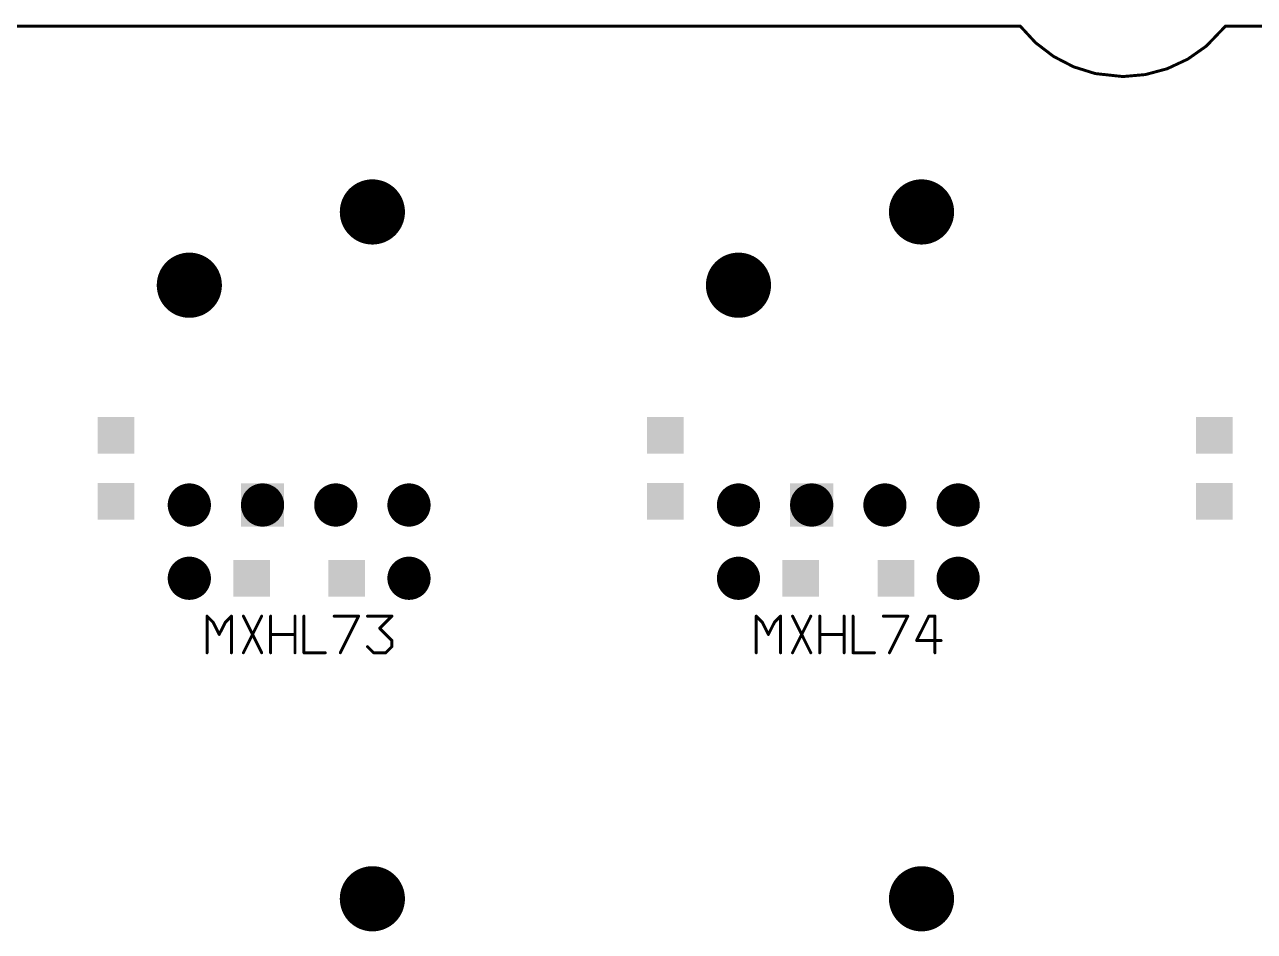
# Model space of a CAD drawing. Header units: millimetres. Extents: x 451 to 799, y 260 to 388.
# Drawn here: x 489.18 to 531.84, y 351.12 to 382.56 of the extents above; entities that cross this region are included whole.
import ezdxf

# ---------------------------------------------------------------- set-up
doc = ezdxf.new("R2010")
doc.units = ezdxf.units.MM
for name, color, linetype in [('3_A_', 4, 'Continuous'), ('4_A_', 54, 'Continuous'), ('5_A_', 7, 'Continuous'), ('8_A_', 3, 'Continuous')]:
    doc.layers.add(name, color=color, linetype=linetype)

# ---------------------------------------------------------------- blocks, each defined once
blk = doc.blocks.new('D24ROUND1_4986X1_4986')
blk.add_lwpolyline([(0.37465, 0, 0.7493, 0.7493, 1), (-0.37465, 0, 0.7493, 0.7493, 1), (0.37465, 0, 0.7493, 0.7493, 0)], format="xyseb")
blk = doc.blocks.new('D25ROUND2_2606X2_2606')
blk.add_lwpolyline([(0.56515, 0, 1.1303, 1.1303, 1), (-0.56515, 0, 1.1303, 1.1303, 1), (0.56515, 0, 1.1303, 1.1303, 0)], format="xyseb")
blk = doc.blocks.new('D16SQUARE1_27X1_27')
blk.add_solid([(-0.635, -0.635), (0.635, -0.635), (-0.635, 0.635), (0.635, 0.635)])
blk = doc.blocks.new('D41SQUARE1_4986X1_4986')
blk.add_solid([(-0.7493, -0.7493), (0.7493, -0.7493), (-0.7493, 0.7493), (0.7493, 0.7493)])

msp = doc.modelspace()

# ---------------------------------------------------------------- linework, layer by layer
at = {"layer": '5_A_'}
for points in [[(495.716, 361.843, 0.102, 0.102, 0), (495.505, 362.054, 0.102, 0.102, 0)], [(495.505, 362.054, 0.102, 0.102, 0), (495.505, 360.784, 0.102, 0.102, 0)], [(495.926, 361.419, 0.102, 0.102, 0), (495.716, 361.843, 0.102, 0.102, 0)], [(496.14, 361.843, 0.102, 0.102, 0), (495.926, 361.419, 0.102, 0.102, 0)], [(496.351, 362.054, 0.102, 0.102, 0), (496.14, 361.843, 0.102, 0.102, 0)], [(496.351, 360.784, 0.102, 0.102, 0), (496.351, 362.054, 0.102, 0.102, 0)], [(497.4, 360.784, 0.102, 0.102, 0), (496.765, 362.054, 0.102, 0.102, 0)], [(497.4, 362.054, 0.102, 0.102, 0), (496.765, 360.784, 0.102, 0.102, 0)], [(497.71, 360.784, 0.102, 0.102, 0), (497.71, 362.054, 0.102, 0.102, 0)], [(498.555, 360.784, 0.102, 0.102, 0), (498.555, 362.054, 0.102, 0.102, 0)], [(498.865, 360.784, 0.102, 0.102, 0), (498.865, 362.054, 0.102, 0.102, 0)], [(500.763, 362.054, 0.102, 0.102, 0), (499.914, 362.054, 0.102, 0.102, 0)], [(500.128, 360.784, 0.102, 0.102, 0), (500.763, 362.054, 0.102, 0.102, 0)], [(501.918, 362.054, 0.102, 0.102, 0), (501.07, 362.054, 0.102, 0.102, 0)], [(501.494, 361.633, 0.102, 0.102, 0), (501.918, 362.054, 0.102, 0.102, 0)], [(514.766, 361.843, 0.102, 0.102, 0), (514.555, 362.054, 0.102, 0.102, 0)], [(514.555, 362.054, 0.102, 0.102, 0), (514.555, 360.784, 0.102, 0.102, 0)], [(514.976, 361.419, 0.102, 0.102, 0), (514.766, 361.843, 0.102, 0.102, 0)], [(515.19, 361.843, 0.102, 0.102, 0), (514.976, 361.419, 0.102, 0.102, 0)], [(515.401, 362.054, 0.102, 0.102, 0), (515.19, 361.843, 0.102, 0.102, 0)], [(515.401, 360.784, 0.102, 0.102, 0), (515.401, 362.054, 0.102, 0.102, 0)], [(516.45, 360.784, 0.102, 0.102, 0), (515.815, 362.054, 0.102, 0.102, 0)], [(516.45, 362.054, 0.102, 0.102, 0), (515.815, 360.784, 0.102, 0.102, 0)], [(516.76, 360.784, 0.102, 0.102, 0), (516.76, 362.054, 0.102, 0.102, 0)], [(517.605, 360.784, 0.102, 0.102, 0), (517.605, 362.054, 0.102, 0.102, 0)], [(517.915, 360.784, 0.102, 0.102, 0), (517.915, 362.054, 0.102, 0.102, 0)], [(519.813, 362.054, 0.102, 0.102, 0), (518.964, 362.054, 0.102, 0.102, 0)], [(519.178, 360.784, 0.102, 0.102, 0), (519.813, 362.054, 0.102, 0.102, 0)], [(520.12, 361.208, 0.102, 0.102, 0), (520.544, 362.054, 0.102, 0.102, 0)], [(520.544, 362.054, 0.102, 0.102, 0), (520.755, 362.054, 0.102, 0.102, 0)], [(520.755, 362.054, 0.102, 0.102, 0), (520.755, 360.784, 0.102, 0.102, 0)], [(498.555, 361.419, 0.102, 0.102, 0), (497.71, 361.419, 0.102, 0.102, 0)], [(501.918, 361.208, 0.102, 0.102, 0), (501.494, 361.633, 0.102, 0.102, 0)], [(517.605, 361.419, 0.102, 0.102, 0), (516.76, 361.419, 0.102, 0.102, 0)], [(501.07, 360.998, 0.102, 0.102, 0), (501.283, 360.784, 0.102, 0.102, 0)], [(501.705, 360.784, 0.102, 0.102, 0), (501.918, 360.998, 0.102, 0.102, 0)], [(501.918, 360.998, 0.102, 0.102, 0), (501.918, 361.208, 0.102, 0.102, 0)], [(520.968, 361.208, 0.102, 0.102, 0), (520.12, 361.208, 0.102, 0.102, 0)], [(499.607, 360.784, 0.102, 0.102, 0), (498.865, 360.784, 0.102, 0.102, 0)], [(501.283, 360.784, 0.102, 0.102, 0), (501.705, 360.784, 0.102, 0.102, 0)], [(518.657, 360.784, 0.102, 0.102, 0), (517.915, 360.784, 0.102, 0.102, 0)]]:
    msp.add_lwpolyline(points, format="xyseb", dxfattribs=at)
for points in [[(495.479, 362.054, 0.0508, 0.0508, 1), (495.53, 362.054, 0.0508, 0.0508, 1), (495.479, 362.054, 0.0508, 0.0508, 0)], [(495.479, 362.054, 0.0508, 0.0508, 1), (495.53, 362.054, 0.0508, 0.0508, 1), (495.479, 362.054, 0.0508, 0.0508, 0)], [(495.479, 362.054, 0.0508, 0.0508, 1), (495.53, 362.054, 0.0508, 0.0508, 1), (495.479, 362.054, 0.0508, 0.0508, 0)], [(495.69, 361.843, 0.0508, 0.0508, 1), (495.741, 361.843, 0.0508, 0.0508, 1), (495.69, 361.843, 0.0508, 0.0508, 0)], [(495.69, 361.843, 0.0508, 0.0508, 1), (495.741, 361.843, 0.0508, 0.0508, 1), (495.69, 361.843, 0.0508, 0.0508, 0)], [(495.69, 361.843, 0.0508, 0.0508, 1), (495.741, 361.843, 0.0508, 0.0508, 1), (495.69, 361.843, 0.0508, 0.0508, 0)], [(496.114, 361.843, 0.0508, 0.0508, 1), (496.165, 361.843, 0.0508, 0.0508, 1), (496.114, 361.843, 0.0508, 0.0508, 0)], [(496.114, 361.843, 0.0508, 0.0508, 1), (496.165, 361.843, 0.0508, 0.0508, 1), (496.114, 361.843, 0.0508, 0.0508, 0)], [(496.114, 361.843, 0.0508, 0.0508, 1), (496.165, 361.843, 0.0508, 0.0508, 1), (496.114, 361.843, 0.0508, 0.0508, 0)], [(496.325, 362.054, 0.0508, 0.0508, 1), (496.376, 362.054, 0.0508, 0.0508, 1), (496.325, 362.054, 0.0508, 0.0508, 0)], [(496.325, 362.054, 0.0508, 0.0508, 1), (496.376, 362.054, 0.0508, 0.0508, 1), (496.325, 362.054, 0.0508, 0.0508, 0)], [(496.325, 362.054, 0.0508, 0.0508, 1), (496.376, 362.054, 0.0508, 0.0508, 1), (496.325, 362.054, 0.0508, 0.0508, 0)], [(496.739, 362.054, 0.0508, 0.0508, 1), (496.79, 362.054, 0.0508, 0.0508, 1), (496.739, 362.054, 0.0508, 0.0508, 0)], [(496.739, 362.054, 0.0508, 0.0508, 1), (496.79, 362.054, 0.0508, 0.0508, 1), (496.739, 362.054, 0.0508, 0.0508, 0)], [(497.374, 362.054, 0.0508, 0.0508, 1), (497.425, 362.054, 0.0508, 0.0508, 1), (497.374, 362.054, 0.0508, 0.0508, 0)], [(497.684, 362.054, 0.0508, 0.0508, 1), (497.735, 362.054, 0.0508, 0.0508, 1), (497.684, 362.054, 0.0508, 0.0508, 0)], [(497.684, 362.054, 0.0508, 0.0508, 1), (497.735, 362.054, 0.0508, 0.0508, 1), (497.684, 362.054, 0.0508, 0.0508, 0)], [(498.53, 362.054, 0.0508, 0.0508, 1), (498.581, 362.054, 0.0508, 0.0508, 1), (498.53, 362.054, 0.0508, 0.0508, 0)], [(498.53, 362.054, 0.0508, 0.0508, 1), (498.581, 362.054, 0.0508, 0.0508, 1), (498.53, 362.054, 0.0508, 0.0508, 0)], [(498.84, 362.054, 0.0508, 0.0508, 1), (498.891, 362.054, 0.0508, 0.0508, 1), (498.84, 362.054, 0.0508, 0.0508, 0)], [(498.84, 362.054, 0.0508, 0.0508, 1), (498.891, 362.054, 0.0508, 0.0508, 1), (498.84, 362.054, 0.0508, 0.0508, 0)], [(499.889, 362.054, 0.0508, 0.0508, 1), (499.94, 362.054, 0.0508, 0.0508, 1), (499.889, 362.054, 0.0508, 0.0508, 0)], [(499.889, 362.054, 0.0508, 0.0508, 1), (499.94, 362.054, 0.0508, 0.0508, 1), (499.889, 362.054, 0.0508, 0.0508, 0)], [(500.737, 362.054, 0.0508, 0.0508, 1), (500.788, 362.054, 0.0508, 0.0508, 1), (500.737, 362.054, 0.0508, 0.0508, 0)], [(500.737, 362.054, 0.0508, 0.0508, 1), (500.788, 362.054, 0.0508, 0.0508, 1), (500.737, 362.054, 0.0508, 0.0508, 0)], [(500.737, 362.054, 0.0508, 0.0508, 1), (500.788, 362.054, 0.0508, 0.0508, 1), (500.737, 362.054, 0.0508, 0.0508, 0)], [(501.045, 362.054, 0.0508, 0.0508, 1), (501.095, 362.054, 0.0508, 0.0508, 1), (501.045, 362.054, 0.0508, 0.0508, 0)], [(501.045, 362.054, 0.0508, 0.0508, 1), (501.095, 362.054, 0.0508, 0.0508, 1), (501.045, 362.054, 0.0508, 0.0508, 0)], [(501.893, 362.054, 0.0508, 0.0508, 1), (501.944, 362.054, 0.0508, 0.0508, 1), (501.893, 362.054, 0.0508, 0.0508, 0)], [(501.893, 362.054, 0.0508, 0.0508, 1), (501.944, 362.054, 0.0508, 0.0508, 1), (501.893, 362.054, 0.0508, 0.0508, 0)], [(501.893, 362.054, 0.0508, 0.0508, 1), (501.944, 362.054, 0.0508, 0.0508, 1), (501.893, 362.054, 0.0508, 0.0508, 0)], [(514.529, 362.054, 0.0508, 0.0508, 1), (514.58, 362.054, 0.0508, 0.0508, 1), (514.529, 362.054, 0.0508, 0.0508, 0)], [(514.529, 362.054, 0.0508, 0.0508, 1), (514.58, 362.054, 0.0508, 0.0508, 1), (514.529, 362.054, 0.0508, 0.0508, 0)], [(514.529, 362.054, 0.0508, 0.0508, 1), (514.58, 362.054, 0.0508, 0.0508, 1), (514.529, 362.054, 0.0508, 0.0508, 0)], [(514.74, 361.843, 0.0508, 0.0508, 1), (514.791, 361.843, 0.0508, 0.0508, 1), (514.74, 361.843, 0.0508, 0.0508, 0)], [(514.74, 361.843, 0.0508, 0.0508, 1), (514.791, 361.843, 0.0508, 0.0508, 1), (514.74, 361.843, 0.0508, 0.0508, 0)], [(514.74, 361.843, 0.0508, 0.0508, 1), (514.791, 361.843, 0.0508, 0.0508, 1), (514.74, 361.843, 0.0508, 0.0508, 0)], [(515.164, 361.843, 0.0508, 0.0508, 1), (515.215, 361.843, 0.0508, 0.0508, 1), (515.164, 361.843, 0.0508, 0.0508, 0)], [(515.164, 361.843, 0.0508, 0.0508, 1), (515.215, 361.843, 0.0508, 0.0508, 1), (515.164, 361.843, 0.0508, 0.0508, 0)], [(515.164, 361.843, 0.0508, 0.0508, 1), (515.215, 361.843, 0.0508, 0.0508, 1), (515.164, 361.843, 0.0508, 0.0508, 0)], [(515.375, 362.054, 0.0508, 0.0508, 1), (515.426, 362.054, 0.0508, 0.0508, 1), (515.375, 362.054, 0.0508, 0.0508, 0)], [(515.375, 362.054, 0.0508, 0.0508, 1), (515.426, 362.054, 0.0508, 0.0508, 1), (515.375, 362.054, 0.0508, 0.0508, 0)], [(515.375, 362.054, 0.0508, 0.0508, 1), (515.426, 362.054, 0.0508, 0.0508, 1), (515.375, 362.054, 0.0508, 0.0508, 0)], [(515.789, 362.054, 0.0508, 0.0508, 1), (515.84, 362.054, 0.0508, 0.0508, 1), (515.789, 362.054, 0.0508, 0.0508, 0)], [(515.789, 362.054, 0.0508, 0.0508, 1), (515.84, 362.054, 0.0508, 0.0508, 1), (515.789, 362.054, 0.0508, 0.0508, 0)], [(516.424, 362.054, 0.0508, 0.0508, 1), (516.475, 362.054, 0.0508, 0.0508, 1), (516.424, 362.054, 0.0508, 0.0508, 0)], [(516.734, 362.054, 0.0508, 0.0508, 1), (516.785, 362.054, 0.0508, 0.0508, 1), (516.734, 362.054, 0.0508, 0.0508, 0)], [(516.734, 362.054, 0.0508, 0.0508, 1), (516.785, 362.054, 0.0508, 0.0508, 1), (516.734, 362.054, 0.0508, 0.0508, 0)], [(517.58, 362.054, 0.0508, 0.0508, 1), (517.631, 362.054, 0.0508, 0.0508, 1), (517.58, 362.054, 0.0508, 0.0508, 0)], [(517.58, 362.054, 0.0508, 0.0508, 1), (517.631, 362.054, 0.0508, 0.0508, 1), (517.58, 362.054, 0.0508, 0.0508, 0)], [(517.89, 362.054, 0.0508, 0.0508, 1), (517.941, 362.054, 0.0508, 0.0508, 1), (517.89, 362.054, 0.0508, 0.0508, 0)], [(517.89, 362.054, 0.0508, 0.0508, 1), (517.941, 362.054, 0.0508, 0.0508, 1), (517.89, 362.054, 0.0508, 0.0508, 0)], [(518.939, 362.054, 0.0508, 0.0508, 1), (518.99, 362.054, 0.0508, 0.0508, 1), (518.939, 362.054, 0.0508, 0.0508, 0)], [(518.939, 362.054, 0.0508, 0.0508, 1), (518.99, 362.054, 0.0508, 0.0508, 1), (518.939, 362.054, 0.0508, 0.0508, 0)], [(519.787, 362.054, 0.0508, 0.0508, 1), (519.838, 362.054, 0.0508, 0.0508, 1), (519.787, 362.054, 0.0508, 0.0508, 0)], [(519.787, 362.054, 0.0508, 0.0508, 1), (519.838, 362.054, 0.0508, 0.0508, 1), (519.787, 362.054, 0.0508, 0.0508, 0)], [(519.787, 362.054, 0.0508, 0.0508, 1), (519.838, 362.054, 0.0508, 0.0508, 1), (519.787, 362.054, 0.0508, 0.0508, 0)], [(520.519, 362.054, 0.0508, 0.0508, 1), (520.57, 362.054, 0.0508, 0.0508, 1), (520.519, 362.054, 0.0508, 0.0508, 0)], [(520.519, 362.054, 0.0508, 0.0508, 1), (520.57, 362.054, 0.0508, 0.0508, 1), (520.519, 362.054, 0.0508, 0.0508, 0)], [(520.519, 362.054, 0.0508, 0.0508, 1), (520.57, 362.054, 0.0508, 0.0508, 1), (520.519, 362.054, 0.0508, 0.0508, 0)], [(520.73, 362.054, 0.0508, 0.0508, 1), (520.78, 362.054, 0.0508, 0.0508, 1), (520.73, 362.054, 0.0508, 0.0508, 0)], [(520.73, 362.054, 0.0508, 0.0508, 1), (520.78, 362.054, 0.0508, 0.0508, 1), (520.73, 362.054, 0.0508, 0.0508, 0)], [(520.73, 362.054, 0.0508, 0.0508, 1), (520.78, 362.054, 0.0508, 0.0508, 1), (520.73, 362.054, 0.0508, 0.0508, 0)], [(495.901, 361.419, 0.0508, 0.0508, 1), (495.952, 361.419, 0.0508, 0.0508, 1), (495.901, 361.419, 0.0508, 0.0508, 0)], [(495.901, 361.419, 0.0508, 0.0508, 1), (495.952, 361.419, 0.0508, 0.0508, 1), (495.901, 361.419, 0.0508, 0.0508, 0)], [(495.901, 361.419, 0.0508, 0.0508, 1), (495.952, 361.419, 0.0508, 0.0508, 1), (495.901, 361.419, 0.0508, 0.0508, 0)], [(497.684, 361.419, 0.0508, 0.0508, 1), (497.735, 361.419, 0.0508, 0.0508, 1), (497.684, 361.419, 0.0508, 0.0508, 0)], [(497.684, 361.419, 0.0508, 0.0508, 1), (497.735, 361.419, 0.0508, 0.0508, 1), (497.684, 361.419, 0.0508, 0.0508, 0)], [(498.53, 361.419, 0.0508, 0.0508, 1), (498.581, 361.419, 0.0508, 0.0508, 1), (498.53, 361.419, 0.0508, 0.0508, 0)], [(501.469, 361.633, 0.0508, 0.0508, 1), (501.52, 361.633, 0.0508, 0.0508, 1), (501.469, 361.633, 0.0508, 0.0508, 0)], [(501.469, 361.633, 0.0508, 0.0508, 1), (501.52, 361.633, 0.0508, 0.0508, 1), (501.469, 361.633, 0.0508, 0.0508, 0)], [(501.469, 361.633, 0.0508, 0.0508, 1), (501.52, 361.633, 0.0508, 0.0508, 1), (501.469, 361.633, 0.0508, 0.0508, 0)], [(514.951, 361.419, 0.0508, 0.0508, 1), (515.002, 361.419, 0.0508, 0.0508, 1), (514.951, 361.419, 0.0508, 0.0508, 0)], [(514.951, 361.419, 0.0508, 0.0508, 1), (515.002, 361.419, 0.0508, 0.0508, 1), (514.951, 361.419, 0.0508, 0.0508, 0)], [(514.951, 361.419, 0.0508, 0.0508, 1), (515.002, 361.419, 0.0508, 0.0508, 1), (514.951, 361.419, 0.0508, 0.0508, 0)], [(516.734, 361.419, 0.0508, 0.0508, 1), (516.785, 361.419, 0.0508, 0.0508, 1), (516.734, 361.419, 0.0508, 0.0508, 0)], [(516.734, 361.419, 0.0508, 0.0508, 1), (516.785, 361.419, 0.0508, 0.0508, 1), (516.734, 361.419, 0.0508, 0.0508, 0)], [(517.58, 361.419, 0.0508, 0.0508, 1), (517.631, 361.419, 0.0508, 0.0508, 1), (517.58, 361.419, 0.0508, 0.0508, 0)], [(501.045, 360.998, 0.0508, 0.0508, 1), (501.095, 360.998, 0.0508, 0.0508, 1), (501.045, 360.998, 0.0508, 0.0508, 0)], [(501.893, 361.208, 0.0508, 0.0508, 1), (501.944, 361.208, 0.0508, 0.0508, 1), (501.893, 361.208, 0.0508, 0.0508, 0)], [(501.893, 361.208, 0.0508, 0.0508, 1), (501.944, 361.208, 0.0508, 0.0508, 1), (501.893, 361.208, 0.0508, 0.0508, 0)], [(501.893, 361.208, 0.0508, 0.0508, 1), (501.944, 361.208, 0.0508, 0.0508, 1), (501.893, 361.208, 0.0508, 0.0508, 0)], [(501.893, 360.998, 0.0508, 0.0508, 1), (501.944, 360.998, 0.0508, 0.0508, 1), (501.893, 360.998, 0.0508, 0.0508, 0)], [(501.893, 360.998, 0.0508, 0.0508, 1), (501.944, 360.998, 0.0508, 0.0508, 1), (501.893, 360.998, 0.0508, 0.0508, 0)], [(501.893, 360.998, 0.0508, 0.0508, 1), (501.944, 360.998, 0.0508, 0.0508, 1), (501.893, 360.998, 0.0508, 0.0508, 0)], [(520.095, 361.208, 0.0508, 0.0508, 1), (520.145, 361.208, 0.0508, 0.0508, 1), (520.095, 361.208, 0.0508, 0.0508, 0)], [(520.095, 361.208, 0.0508, 0.0508, 1), (520.145, 361.208, 0.0508, 0.0508, 1), (520.095, 361.208, 0.0508, 0.0508, 0)], [(520.095, 361.208, 0.0508, 0.0508, 1), (520.145, 361.208, 0.0508, 0.0508, 1), (520.095, 361.208, 0.0508, 0.0508, 0)], [(520.943, 361.208, 0.0508, 0.0508, 1), (520.994, 361.208, 0.0508, 0.0508, 1), (520.943, 361.208, 0.0508, 0.0508, 0)], [(495.479, 360.784, 0.0508, 0.0508, 1), (495.53, 360.784, 0.0508, 0.0508, 1), (495.479, 360.784, 0.0508, 0.0508, 0)], [(495.479, 360.784, 0.0508, 0.0508, 1), (495.53, 360.784, 0.0508, 0.0508, 1), (495.479, 360.784, 0.0508, 0.0508, 0)], [(496.325, 360.784, 0.0508, 0.0508, 1), (496.376, 360.784, 0.0508, 0.0508, 1), (496.325, 360.784, 0.0508, 0.0508, 0)], [(496.739, 360.784, 0.0508, 0.0508, 1), (496.79, 360.784, 0.0508, 0.0508, 1), (496.739, 360.784, 0.0508, 0.0508, 0)], [(496.739, 360.784, 0.0508, 0.0508, 1), (496.79, 360.784, 0.0508, 0.0508, 1), (496.739, 360.784, 0.0508, 0.0508, 0)], [(497.374, 360.784, 0.0508, 0.0508, 1), (497.425, 360.784, 0.0508, 0.0508, 1), (497.374, 360.784, 0.0508, 0.0508, 0)], [(497.684, 360.784, 0.0508, 0.0508, 1), (497.735, 360.784, 0.0508, 0.0508, 1), (497.684, 360.784, 0.0508, 0.0508, 0)], [(498.53, 360.784, 0.0508, 0.0508, 1), (498.581, 360.784, 0.0508, 0.0508, 1), (498.53, 360.784, 0.0508, 0.0508, 0)], [(498.84, 360.784, 0.0508, 0.0508, 1), (498.891, 360.784, 0.0508, 0.0508, 1), (498.84, 360.784, 0.0508, 0.0508, 0)], [(498.84, 360.784, 0.0508, 0.0508, 1), (498.891, 360.784, 0.0508, 0.0508, 1), (498.84, 360.784, 0.0508, 0.0508, 0)], [(498.84, 360.784, 0.0508, 0.0508, 1), (498.891, 360.784, 0.0508, 0.0508, 1), (498.84, 360.784, 0.0508, 0.0508, 0)], [(499.582, 360.784, 0.0508, 0.0508, 1), (499.632, 360.784, 0.0508, 0.0508, 1), (499.582, 360.784, 0.0508, 0.0508, 0)], [(500.102, 360.784, 0.0508, 0.0508, 1), (500.153, 360.784, 0.0508, 0.0508, 1), (500.102, 360.784, 0.0508, 0.0508, 0)], [(501.258, 360.784, 0.0508, 0.0508, 1), (501.309, 360.784, 0.0508, 0.0508, 1), (501.258, 360.784, 0.0508, 0.0508, 0)], [(501.258, 360.784, 0.0508, 0.0508, 1), (501.309, 360.784, 0.0508, 0.0508, 1), (501.258, 360.784, 0.0508, 0.0508, 0)], [(501.258, 360.784, 0.0508, 0.0508, 1), (501.309, 360.784, 0.0508, 0.0508, 1), (501.258, 360.784, 0.0508, 0.0508, 0)], [(501.68, 360.784, 0.0508, 0.0508, 1), (501.73, 360.784, 0.0508, 0.0508, 1), (501.68, 360.784, 0.0508, 0.0508, 0)], [(501.68, 360.784, 0.0508, 0.0508, 1), (501.73, 360.784, 0.0508, 0.0508, 1), (501.68, 360.784, 0.0508, 0.0508, 0)], [(501.68, 360.784, 0.0508, 0.0508, 1), (501.73, 360.784, 0.0508, 0.0508, 1), (501.68, 360.784, 0.0508, 0.0508, 0)], [(514.529, 360.784, 0.0508, 0.0508, 1), (514.58, 360.784, 0.0508, 0.0508, 1), (514.529, 360.784, 0.0508, 0.0508, 0)], [(514.529, 360.784, 0.0508, 0.0508, 1), (514.58, 360.784, 0.0508, 0.0508, 1), (514.529, 360.784, 0.0508, 0.0508, 0)], [(515.375, 360.784, 0.0508, 0.0508, 1), (515.426, 360.784, 0.0508, 0.0508, 1), (515.375, 360.784, 0.0508, 0.0508, 0)], [(515.789, 360.784, 0.0508, 0.0508, 1), (515.84, 360.784, 0.0508, 0.0508, 1), (515.789, 360.784, 0.0508, 0.0508, 0)], [(515.789, 360.784, 0.0508, 0.0508, 1), (515.84, 360.784, 0.0508, 0.0508, 1), (515.789, 360.784, 0.0508, 0.0508, 0)], [(516.424, 360.784, 0.0508, 0.0508, 1), (516.475, 360.784, 0.0508, 0.0508, 1), (516.424, 360.784, 0.0508, 0.0508, 0)], [(516.734, 360.784, 0.0508, 0.0508, 1), (516.785, 360.784, 0.0508, 0.0508, 1), (516.734, 360.784, 0.0508, 0.0508, 0)], [(517.58, 360.784, 0.0508, 0.0508, 1), (517.631, 360.784, 0.0508, 0.0508, 1), (517.58, 360.784, 0.0508, 0.0508, 0)], [(517.89, 360.784, 0.0508, 0.0508, 1), (517.941, 360.784, 0.0508, 0.0508, 1), (517.89, 360.784, 0.0508, 0.0508, 0)], [(517.89, 360.784, 0.0508, 0.0508, 1), (517.941, 360.784, 0.0508, 0.0508, 1), (517.89, 360.784, 0.0508, 0.0508, 0)], [(517.89, 360.784, 0.0508, 0.0508, 1), (517.941, 360.784, 0.0508, 0.0508, 1), (517.89, 360.784, 0.0508, 0.0508, 0)], [(518.632, 360.784, 0.0508, 0.0508, 1), (518.682, 360.784, 0.0508, 0.0508, 1), (518.632, 360.784, 0.0508, 0.0508, 0)], [(519.152, 360.784, 0.0508, 0.0508, 1), (519.203, 360.784, 0.0508, 0.0508, 1), (519.152, 360.784, 0.0508, 0.0508, 0)], [(520.73, 360.784, 0.0508, 0.0508, 1), (520.78, 360.784, 0.0508, 0.0508, 1), (520.73, 360.784, 0.0508, 0.0508, 0)], [(520.73, 360.784, 0.0508, 0.0508, 1), (520.78, 360.784, 0.0508, 0.0508, 1), (520.73, 360.784, 0.0508, 0.0508, 0)]]:
    msp.add_lwpolyline(points, format="xyseb", close=True, dxfattribs=at)
at = {"layer": '8_A_'}
for points in [[(523.714, 382.511, 0.102, 0.102, 0), (454.075, 382.511, 0.102, 0.102, 0)], [(523.714, 382.511, 0.102, 0.102, 0), (524.246, 381.935, 0.102, 0.102, 0), (524.87, 381.459, 0.102, 0.102, 0), (525.566, 381.099, 0.102, 0.102, 0), (526.315, 380.865, 0.102, 0.102, 0), (527.275, 380.761, 0.102, 0.102, 0)], [(527.275, 380.761, 0.102, 0.102, 0), (528.057, 380.83, 0.102, 0.102, 0), (528.814, 381.033, 0.102, 0.102, 0), (529.525, 381.365, 0.102, 0.102, 0), (530.168, 381.815, 0.102, 0.102, 0), (530.836, 382.511, 0.102, 0.102, 0)], [(609.437, 382.511, 0.102, 0.102, 0), (530.836, 382.511, 0.102, 0.102, 0)]]:
    msp.add_lwpolyline(points, format="xyseb", dxfattribs=at)
for points in [[(523.689, 382.511, 0.0508, 0.0508, 1), (523.739, 382.511, 0.0508, 0.0508, 1), (523.689, 382.511, 0.0508, 0.0508, 0)], [(523.689, 382.511, 0.0508, 0.0508, 1), (523.739, 382.511, 0.0508, 0.0508, 1), (523.689, 382.511, 0.0508, 0.0508, 0)], [(530.811, 382.511, 0.0508, 0.0508, 1), (530.862, 382.511, 0.0508, 0.0508, 1), (530.811, 382.511, 0.0508, 0.0508, 0)], [(530.811, 382.511, 0.0508, 0.0508, 1), (530.862, 382.511, 0.0508, 0.0508, 1), (530.811, 382.511, 0.0508, 0.0508, 0)], [(530.811, 382.511, 0.0508, 0.0508, 1), (530.862, 382.511, 0.0508, 0.0508, 1), (530.811, 382.511, 0.0508, 0.0508, 0)], [(527.25, 380.761, 0.0508, 0.0508, 1), (527.301, 380.761, 0.0508, 0.0508, 1), (527.25, 380.761, 0.0508, 0.0508, 0)], [(527.25, 380.761, 0.0508, 0.0508, 1), (527.301, 380.761, 0.0508, 0.0508, 1), (527.25, 380.761, 0.0508, 0.0508, 0)]]:
    msp.add_lwpolyline(points, format="xyseb", close=True, dxfattribs=at)

# ---------------------------------------------------------------- block references
at = {"layer": '3_A_'}
for name, p in [('D25ROUND2_2606X2_2606', (501.24, 376.067)), ('D25ROUND2_2606X2_2606', (520.29, 376.067)), ('D25ROUND2_2606X2_2606', (494.89, 373.527)), ('D25ROUND2_2606X2_2606', (513.94, 373.527)), ('D24ROUND1_4986X1_4986', (494.89, 365.907)), ('D24ROUND1_4986X1_4986', (497.43, 365.907)), ('D24ROUND1_4986X1_4986', (499.97, 365.907)), ('D24ROUND1_4986X1_4986', (502.51, 365.907)), ('D24ROUND1_4986X1_4986', (513.94, 365.907)), ('D24ROUND1_4986X1_4986', (516.48, 365.907)), ('D24ROUND1_4986X1_4986', (519.02, 365.907)), ('D24ROUND1_4986X1_4986', (521.56, 365.907)), ('D24ROUND1_4986X1_4986', (494.89, 363.367)), ('D24ROUND1_4986X1_4986', (502.51, 363.367)), ('D24ROUND1_4986X1_4986', (513.94, 363.367)), ('D24ROUND1_4986X1_4986', (521.56, 363.367)), ('D25ROUND2_2606X2_2606', (501.24, 352.255)), ('D25ROUND2_2606X2_2606', (520.29, 352.255))]:
    msp.add_blockref(name, p, dxfattribs=at)
at = {"layer": '4_A_'}
for name, p in [('D25ROUND2_2606X2_2606', (501.24, 376.067)), ('D25ROUND2_2606X2_2606', (520.29, 376.067)), ('D25ROUND2_2606X2_2606', (494.89, 373.527)), ('D25ROUND2_2606X2_2606', (513.94, 373.527)), ('D16SQUARE1_27X1_27', (492.35, 368.32)), ('D16SQUARE1_27X1_27', (511.4, 368.32)), ('D16SQUARE1_27X1_27', (530.45, 368.32)), ('D16SQUARE1_27X1_27', (492.35, 366.034)), ('D24ROUND1_4986X1_4986', (494.89, 365.907)), ('D41SQUARE1_4986X1_4986', (497.43, 365.907)), ('D24ROUND1_4986X1_4986', (499.97, 365.907)), ('D24ROUND1_4986X1_4986', (502.51, 365.907)), ('D16SQUARE1_27X1_27', (511.4, 366.034)), ('D24ROUND1_4986X1_4986', (513.94, 365.907)), ('D41SQUARE1_4986X1_4986', (516.48, 365.907)), ('D24ROUND1_4986X1_4986', (519.02, 365.907)), ('D24ROUND1_4986X1_4986', (521.56, 365.907)), ('D16SQUARE1_27X1_27', (530.45, 366.034)), ('D24ROUND1_4986X1_4986', (494.89, 363.367)), ('D16SQUARE1_27X1_27', (497.049, 363.367)), ('D16SQUARE1_27X1_27', (500.351, 363.367)), ('D24ROUND1_4986X1_4986', (502.51, 363.367)), ('D24ROUND1_4986X1_4986', (513.94, 363.367)), ('D16SQUARE1_27X1_27', (516.099, 363.367)), ('D16SQUARE1_27X1_27', (519.401, 363.367)), ('D24ROUND1_4986X1_4986', (521.56, 363.367)), ('D25ROUND2_2606X2_2606', (501.24, 352.255)), ('D25ROUND2_2606X2_2606', (520.29, 352.255))]:
    msp.add_blockref(name, p, dxfattribs=at)

doc.saveas('drawing.dxf')
